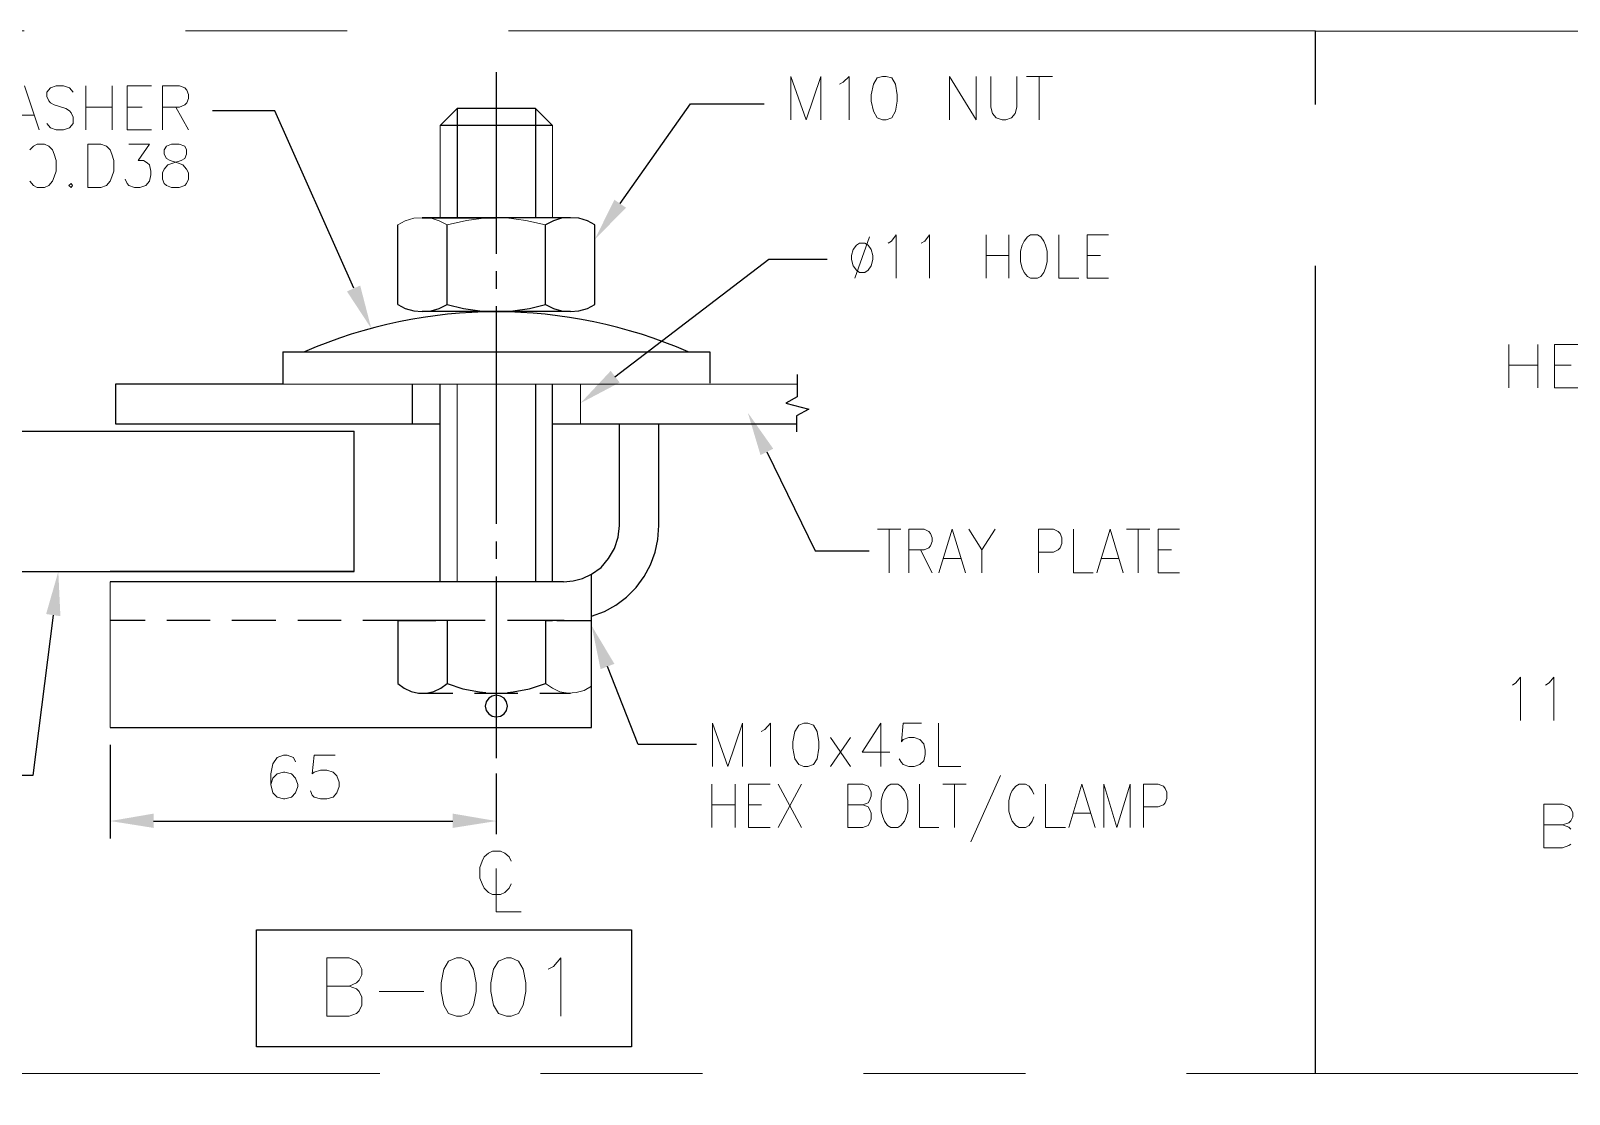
# Model space of a CAD drawing. Header units: inches. Extents: x -15980 to 45789, y -23276 to 2417.
# Drawn here: x -9003 to -8139, y -19007 to -18410 of the extents above; entities that cross this region are included whole.
import ezdxf

# ---------------------------------------------------------------- set-up
doc = ezdxf.new("R2010")
doc.units = ezdxf.units.IN
doc.header["$MEASUREMENT"] = 0
doc.linetypes.add('PHANTOMX2', pattern=[127, 63.5, -12.7, 12.7, -12.7, 12.7, -12.7])
for name, color, linetype, lineweight in [('Color-7-Line_Weight-25', 7, 'Continuous', 25), ('Color-7-Line_Weight-9', 7, 'Continuous', 9), ('HATCH', 130, 'PHANTOMX2', 9), ('TEXT', 2, 'Continuous', 13)]:
    doc.layers.add(name, color=color, linetype=linetype, lineweight=lineweight)
doc.layers.add('dim', color=82, linetype='Continuous')

# ---------------------------------------------------------------- blocks, each defined once
blk = doc.blocks.new('A$C24407c1b')
at = {"layer": 'HATCH', "ltscale": 2}
blk.add_lwpolyline([(0, 177.96), (274.25, 177.96), (274.25, 14), (0, 14)], close=True, dxfattribs=at)
at = {"layer": 'TEXT', "ltscale": 0.5}
for p, q in [((30.5, 128.67), (30.5, 121.83)), ((35.08, 128.67), (35.08, 121.83)), ((37.67, 121.83), (37.67, 128.67)), ((37.67, 128.67), (41.92, 128.67)), ((30.5, 125.42), (35.08, 125.42)), ((37.67, 125.42), (40.33, 125.42)), ((37.67, 121.83), (41.92, 121.83)), ((31.08, 75.08), (31.58, 75.42)), ((31.58, 75.42), (32.33, 76.33)), ((32.33, 76.33), (32.33, 69.5)), ((36.25, 75.08), (36.83, 75.42)), ((36.83, 75.42), (37.58, 76.33)), ((37.58, 76.33), (37.58, 69.5)), ((38.92, 53.08), (39.92, 52.75)), ((39.92, 52.75), (40.25, 52.42)), ((38.92, 49.5), (36, 49.5)), ((39.92, 49.83), (38.92, 49.5)), ((40.25, 50.08), (39.92, 49.83))]:
    blk.add_line(p, q, dxfattribs=at)
blk.add_lwpolyline([(36, 53.08), (38.92, 53.08), (39.92, 53.42), (40.25, 53.75), (40.58, 54.33), (40.58, 55), (40.25, 55.67), (39.92, 56), (38.92, 56.33), (36, 56.33), (36, 49.5)], dxfattribs=at)
blk = doc.blocks.new('A$C47e84c82')
at = {"layer": 'HATCH', "ltscale": 2}
blk.add_lwpolyline([(0, 248.05), (548.5, 248.05), (548.5, 84.13), (0, 84.13)], close=True, dxfattribs=at)
blk = doc.blocks.new('A$C09070cdc')
at = {"layer": 'dim'}
for points in [[(165.83, 167.38), (164, 168.63), (160.92, 162.38)], [(124, 155.13), (121.92, 154.21), (125.75, 148.38)], [(164.83, 139.88), (163.42, 141.71), (158.67, 136.63)], [(187, 128.46), (189, 129.46), (185, 135.13)], [(74.58, 103.46), (76.83, 103.13), (76.5, 110.13)], [(161.83, 94.79), (164, 95.63), (160.42, 101.63)], [(91.5, 72.07), (91.5, 69.82), (84.67, 70.9)], [(138.58, 72.07), (138.58, 69.82), (145.42, 70.9)]]:
    blk.add_hatch(color=256, dxfattribs=at).paths.add_polyline_path(points)
at = {"layer": 'Color-7-Line_Weight-25', "linetype": 'Continuous'}
for p, q in [((145.42, 188.71), (145.42, 160.13)), ((139.25, 182.96), (136.58, 180.29)), ((151.58, 182.96), (139.25, 182.96)), ((139.25, 182.96), (139.25, 165.79)), ((151.58, 182.96), (151.58, 165.79)), ((154.25, 180.29), (136.58, 180.29)), ((129.92, 152.13), (129.92, 164.71)), ((157.08, 165.79), (133.75, 165.79)), ((133.75, 165.79), (145.42, 165.79)), ((137.67, 152.13), (137.67, 164.71)), ((154.42, 165.29), (153.17, 164.71)), ((153.17, 152.13), (153.17, 164.71)), ((155.67, 165.71), (154.42, 165.29)), ((157.08, 165.79), (155.67, 165.71)), ((158.42, 165.71), (157.08, 165.79)), ((159.75, 165.29), (158.42, 165.71)), ((160.92, 164.71), (159.75, 165.29)), ((160.92, 152.13), (160.92, 164.71)), ((145.42, 157.38), (145.42, 154.63)), ((129.92, 152.13), (131.08, 151.54)), ((131.08, 151.54), (132.42, 151.13)), ((132.42, 151.13), (133.75, 151.04)), ((133.75, 151.04), (135.17, 151.13)), ((157.08, 151.04), (133.75, 151.04)), ((135.17, 151.13), (136.42, 151.54)), ((136.42, 151.54), (137.67, 152.13)), ((137.67, 152.13), (140.25, 151.54)), ((140.25, 151.54), (142.83, 151.13)), ((142.83, 151.13), (145.42, 151.04)), ((145.42, 151.88), (145.42, 117.63)), ((145.42, 151.04), (148, 151.13)), ((148, 151.13), (150.67, 151.54)), ((150.67, 151.54), (153.17, 152.13)), ((153.17, 152.13), (154.42, 151.54)), ((154.42, 151.54), (155.67, 151.13)), ((155.67, 151.13), (157.08, 151.04)), ((157.08, 151.04), (158.42, 151.13)), ((158.42, 151.13), (159.75, 151.54)), ((159.75, 151.54), (160.92, 152.13)), ((111.83, 144.71), (179, 144.71)), ((111.83, 144.71), (111.83, 139.63)), ((179, 144.71), (179, 139.79)), ((192.75, 141.13), (192.75, 137.63)), ((111.83, 139.63), (85.5, 139.63)), ((85.5, 139.63), (85.5, 133.38)), ((132.17, 139.63), (132.17, 133.38)), ((136.58, 108.54), (136.58, 139.63)), ((151.58, 139.63), (151.58, 108.54)), ((154.25, 108.54), (154.25, 139.63)), ((192.75, 137.63), (191, 136.63)), ((191, 136.63), (194.58, 135.71)), ((194.58, 135.71), (192.67, 134.63)), ((85.5, 133.38), (136.58, 133.38)), ((154.25, 133.38), (192.67, 133.38)), ((164.83, 117.38), (164.83, 133.38)), ((171, 117.38), (171, 133.38)), ((192.67, 134.63), (192.67, 132.13)), ((56, 132.21), (123.08, 132.21)), ((123.08, 110.13), (123.08, 132.21)), ((164.58, 115.54), (164.83, 117.38)), ((170.83, 115.21), (171, 117.38)), ((145.42, 114.88), (145.42, 112.13)), ((163.08, 112.21), (164, 113.79)), ((164, 113.79), (164.58, 115.54)), ((170.42, 113.21), (170.83, 115.21)), ((161.92, 110.79), (163.08, 112.21)), ((169.67, 111.21), (170.42, 113.21)), ((56, 110.13), (123.08, 110.13)), ((123.08, 110.13), (84.67, 110.13)), ((145.42, 109.38), (145.42, 80.79)), ((157.5, 108.71), (159, 109.04)), ((159, 109.04), (160.42, 109.71)), ((160.42, 109.71), (161.92, 110.79)), ((160.42, 85.63), (160.42, 109.71)), ((167.42, 107.63), (168.67, 109.38)), ((168.67, 109.38), (169.67, 111.21)), ((156, 108.54), (84.67, 108.54)), ((156, 108.54), (157.5, 108.71)), ((165.92, 106.13), (167.42, 107.63)), ((162.42, 103.88), (164.25, 104.88)), ((164.25, 104.88), (165.92, 106.13)), ((90.17, 102.46), (84.67, 102.46)), ((100.42, 102.46), (93.58, 102.46)), ((110.75, 102.46), (103.83, 102.46)), ((121, 102.46), (114.17, 102.46)), ((129.92, 102.46), (124.42, 102.46)), ((129.92, 102.46), (129.92, 92.54)), ((136.58, 102.46), (129.92, 102.46)), ((129.92, 102.46), (135.92, 102.46)), ((137.67, 102.46), (136.58, 102.46)), ((137.67, 102.46), (137.67, 92.54)), ((143.67, 102.46), (137.67, 102.46)), ((153.17, 102.46), (147.17, 102.46)), ((153.17, 102.46), (153.17, 92.54)), ((156.08, 102.46), (153.17, 102.46)), ((153.17, 102.46), (154.25, 102.46)), ((154.92, 102.46), (160.42, 102.46)), ((160.42, 103.13), (162.42, 103.88)), ((129.92, 92.54), (130.92, 91.79)), ((136.67, 91.79), (137.67, 92.54)), ((137.67, 92.54), (140.17, 91.71)), ((150.67, 91.71), (153.17, 92.54)), ((130.92, 91.79), (132, 91.29)), ((132, 91.29), (133.17, 91.04)), ((133.17, 91.04), (134.42, 91.04)), ((133.75, 91.04), (138.58, 91.04)), ((134.42, 91.04), (135.58, 91.29)), ((135.58, 91.29), (136.67, 91.79)), ((140.17, 91.71), (142.75, 91.21)), ((142, 91.04), (148.83, 91.04)), ((142.75, 91.21), (143.75, 91.13)), ((143.83, 89.63), (143.67, 88.96)), ((144.25, 90.21), (143.83, 89.63)), ((144.75, 90.54), (144.25, 90.21)), ((145.42, 90.71), (144.75, 90.54)), ((146.08, 90.54), (145.42, 90.71)), ((146.67, 90.21), (146.08, 90.54)), ((147, 89.63), (146.67, 90.21)), ((147.17, 88.96), (147, 89.63)), ((147.17, 91.13), (148.08, 91.21)), ((148.08, 91.21), (150.67, 91.71)), ((152.25, 91.04), (157.08, 91.04)), ((143.67, 88.96), (143.83, 88.29)), ((143.83, 88.29), (144.25, 87.79)), ((144.25, 87.79), (144.75, 87.38)), ((144.75, 87.38), (145.42, 87.29)), ((145.42, 87.29), (146.08, 87.38)), ((146.08, 87.38), (146.67, 87.79)), ((146.67, 87.79), (147, 88.29)), ((147, 88.29), (147.17, 88.96)), ((84.67, 85.63), (160.42, 85.63)), ((145.42, 78.38), (145.42, 68.83))]:
    blk.add_line(p, q, dxfattribs=at)
blk.add_arc((145.42, 75.5), 75.5, 66.449, 113.551, dxfattribs=at)
at = {"layer": 'Color-7-Line_Weight-9', "linetype": 'Continuous'}
for p, q in [((136.58, 165.79), (136.58, 180.29)), ((145.42, 165.79), (157.08, 165.79)), ((192.75, 139.63), (111.83, 139.63)), ((139.25, 139.63), (139.25, 108.54)), ((158.67, 139.63), (158.67, 133.38))]:
    blk.add_line(p, q, dxfattribs=at)
for points in [[(154.25, 165.79), (154.25, 180.29), (151.58, 182.96)], [(153.17, 164.71), (150.08, 165.38), (147, 165.79), (143.83, 165.79), (140.75, 165.38), (137.67, 164.71), (136.42, 165.29), (135.17, 165.71), (133.75, 165.79), (132.42, 165.71), (131.08, 165.29), (129.92, 164.71)], [(84.67, 108.54), (84.67, 102.46), (84.67, 85.63)], [(160.42, 92.13), (159.25, 91.46), (158, 91.13), (156.75, 91.04), (155.42, 91.21), (154.25, 91.79), (153.17, 92.54)]]:
    blk.add_lwpolyline(points, dxfattribs=at)
at = {"layer": 'dim'}
for p, q in [((110.58, 182.63), (100.75, 182.63)), ((123, 154.71), (110.58, 182.63)), ((164.92, 168.04), (176, 183.71)), ((176, 183.71), (187.58, 183.71)), ((164.08, 140.79), (188.33, 159.29)), ((188.33, 159.29), (197.5, 159.29)), ((188, 128.96), (195.58, 113.38)), ((195.58, 113.38), (204.08, 113.38)), ((75.67, 103.29), (72.5, 78.04)), ((84.67, 82.88), (84.67, 68.15)), ((72.5, 78.04), (65.58, 78.04)), ((91.5, 70.9), (138.58, 70.9))]:
    blk.add_line(p, q, dxfattribs=at)
blk.add_lwpolyline([(176.92, 82.96), (167.75, 82.96), (162.92, 95.21)], dxfattribs=at)
blk.add_lwpolyline([(107.67, 35.36), (107.67, 53.78), (166.67, 53.78), (166.67, 35.36)], close=True, dxfattribs=at)
at = {"layer": 'HATCH', "ltscale": 2}
blk.add_lwpolyline([(0, 31.21), (274.33, 31.21), (274.33, 195.21), (0, 195.21)], close=True, dxfattribs=at)
at = {"layer": 'TEXT', "ltscale": 0.5}
for p, q in [((71.17, 186.54), (73.5, 179.63)), ((76.17, 186.54), (75.25, 186.21)), ((77.33, 186.54), (76.17, 186.54)), ((78.25, 186.21), (77.33, 186.54)), ((80.83, 186.54), (80.83, 179.63)), ((85, 186.54), (85, 179.63)), ((87.33, 179.63), (87.33, 186.54)), ((87.33, 186.54), (91.17, 186.54)), ((92.92, 179.63), (92.92, 186.54)), ((92.92, 186.54), (95.58, 186.54)), ((95.58, 186.54), (96.42, 186.21)), ((199.42, 186.79), (200, 187.13)), ((200, 187.13), (200.92, 188.04)), ((200.92, 188.04), (200.92, 181.21)), ((204.75, 186.79), (204.42, 185.13)), ((205.33, 187.79), (204.75, 186.79)), ((206.17, 188.04), (205.33, 187.79)), ((206.75, 188.04), (206.17, 188.04)), ((207.67, 187.79), (206.75, 188.04)), ((208.25, 186.79), (207.67, 187.79)), ((208.5, 185.13), (208.25, 186.79)), ((216.75, 181.21), (216.75, 188.04)), ((216.75, 188.04), (220.92, 181.21)), ((220.92, 181.21), (220.92, 188.04)), ((223.25, 188.04), (223.25, 183.21)), ((227.33, 183.21), (227.33, 188.04)), ((228.83, 188.04), (232.92, 188.04)), ((230.83, 188.04), (230.83, 181.21)), ((75.25, 186.21), (74.67, 185.54)), ((74.67, 185.54), (74.67, 184.88)), ((74.67, 184.88), (75, 184.21)), ((75, 184.21), (75.25, 183.88)), ((78.83, 185.54), (78.25, 186.21)), ((96.42, 186.21), (96.75, 185.88)), ((96.75, 185.88), (97, 185.21)), ((97, 184.54), (96.75, 183.88)), ((97, 185.21), (97, 184.54)), ((204.42, 185.13), (204.42, 184.13)), ((204.42, 184.13), (204.75, 182.54)), ((208.25, 182.54), (208.5, 184.13)), ((208.5, 184.13), (208.5, 185.13)), ((69.67, 181.96), (72.67, 181.96)), ((75.25, 183.88), (75.83, 183.54)), ((75.83, 183.54), (77.67, 182.96)), ((77.67, 182.96), (78.25, 182.63)), ((78.25, 182.63), (78.5, 182.29)), ((78.5, 182.29), (78.83, 181.63)), ((78.83, 181.63), (78.83, 180.63)), ((80.83, 183.21), (85, 183.21)), ((87.33, 183.21), (89.67, 183.21)), ((95.58, 183.21), (92.92, 183.21)), ((95, 183.21), (97, 179.63)), ((96.42, 183.54), (95.58, 183.21)), ((96.75, 183.88), (96.42, 183.54)), ((204.75, 182.54), (205.33, 181.54)), ((207.67, 181.54), (208.25, 182.54)), ((223.25, 183.21), (223.5, 182.21)), ((223.5, 182.21), (224.08, 181.54)), ((226.5, 181.54), (227.08, 182.21)), ((227.08, 182.21), (227.33, 183.21)), ((75.25, 179.96), (74.67, 180.63)), ((76.17, 179.63), (75.25, 179.96)), ((77.33, 179.63), (76.17, 179.63)), ((78.25, 179.96), (77.33, 179.63)), ((78.83, 180.63), (78.25, 179.96)), ((87.33, 179.63), (91.17, 179.63)), ((205.33, 181.54), (206.17, 181.21)), ((206.17, 181.21), (206.75, 181.21)), ((206.75, 181.21), (207.67, 181.54)), ((224.08, 181.54), (225, 181.21)), ((225, 181.21), (225.58, 181.21)), ((225.58, 181.21), (226.5, 181.54)), ((72.58, 177.04), (72, 176.46)), ((73.17, 177.38), (72.58, 177.04)), ((74.33, 177.38), (73.17, 177.38)), ((75, 177.04), (74.33, 177.38)), ((75.58, 176.46), (75, 177.04)), ((81.17, 170.54), (81.17, 177.38)), ((81.17, 177.38), (83.17, 177.38)), ((83.17, 177.38), (84.08, 177.04)), ((84.08, 177.04), (84.67, 176.46)), ((87.58, 177.38), (90.83, 177.38)), ((90.83, 177.38), (89.08, 174.79)), ((93.5, 177.04), (93.17, 176.46)), ((94.33, 177.38), (93.5, 177.04)), ((95.5, 177.38), (94.33, 177.38)), ((96.42, 177.04), (95.5, 177.38)), ((96.67, 176.46), (96.42, 177.04)), ((75.83, 175.79), (75.58, 176.46)), ((76.17, 174.79), (75.83, 175.79)), ((76.17, 173.13), (76.17, 174.79)), ((84.67, 176.46), (84.92, 175.79)), ((84.92, 175.79), (85.25, 174.79)), ((85.25, 174.79), (85.25, 173.13)), ((89.08, 174.79), (89.92, 174.79)), ((89.92, 174.79), (90.5, 174.46)), ((90.5, 174.46), (90.83, 174.13)), ((93.17, 176.46), (93.17, 175.79)), ((93.17, 175.79), (93.5, 175.13)), ((93.5, 175.13), (94.08, 174.79)), ((93.75, 174.13), (94.67, 174.46)), ((94.08, 174.79), (95.25, 174.46)), ((94.67, 174.46), (95.83, 174.79)), ((95.25, 174.46), (96.08, 174.13)), ((95.83, 174.79), (96.42, 175.13)), ((96.42, 175.13), (96.67, 175.79)), ((96.67, 175.79), (96.67, 176.46)), ((75.58, 171.54), (75.83, 172.21)), ((75.83, 172.21), (76.17, 173.13)), ((84.92, 172.21), (84.67, 171.54)), ((85.25, 173.13), (84.92, 172.21)), ((90.83, 174.13), (91.08, 173.13)), ((91.08, 172.54), (90.83, 171.54)), ((91.08, 173.13), (91.08, 172.54)), ((92.92, 172.88), (93.17, 173.46)), ((92.92, 171.88), (92.92, 172.88)), ((93.17, 173.46), (93.75, 174.13)), ((96.08, 174.13), (96.67, 173.46)), ((96.67, 173.46), (97, 172.88)), ((97, 172.88), (97, 171.88)), ((72, 171.54), (72.58, 170.88)), ((72.58, 170.88), (73.17, 170.54)), ((73.17, 170.54), (74.33, 170.54)), ((74.33, 170.54), (75, 170.88)), ((75, 170.88), (75.58, 171.54)), ((78.5, 171.21), (78.17, 170.88)), ((78.17, 170.88), (78.5, 170.54)), ((78.75, 170.88), (78.5, 171.21)), ((78.5, 170.54), (78.75, 170.88)), ((83.17, 170.54), (81.17, 170.54)), ((84.08, 170.88), (83.17, 170.54)), ((84.67, 171.54), (84.08, 170.88)), ((87.33, 171.21), (87, 171.88)), ((87.58, 170.88), (87.33, 171.21)), ((88.5, 170.54), (87.58, 170.88)), ((89.33, 170.54), (88.5, 170.54)), ((90.25, 170.88), (89.33, 170.54)), ((90.83, 171.54), (90.25, 170.88)), ((93.17, 171.21), (92.92, 171.88)), ((93.5, 170.88), (93.17, 171.21)), ((94.33, 170.54), (93.5, 170.88)), ((95.5, 170.54), (94.33, 170.54)), ((96.42, 170.88), (95.5, 170.54)), ((96.67, 171.21), (96.42, 170.88)), ((97, 171.88), (96.67, 171.21)), ((204.17, 162.79), (201.83, 156.29)), ((207.58, 162.13), (208.33, 163.13)), ((208.33, 163.13), (208.33, 156.29)), ((212.83, 162.13), (213.58, 163.13)), ((213.58, 163.13), (213.58, 156.29)), ((222.5, 163.13), (222.5, 156.29)), ((226.08, 163.13), (226.08, 156.29)), ((229, 162.79), (228.5, 162.13)), ((229.5, 163.13), (229, 162.79)), ((230.58, 163.13), (229.5, 163.13)), ((231.08, 162.79), (230.58, 163.13)), ((231.58, 162.13), (231.08, 162.79)), ((233.92, 163.13), (233.92, 156.29)), ((238.42, 156.29), (238.42, 163.13)), ((238.42, 163.13), (241.75, 163.13)), ((201.58, 160.79), (201.33, 159.88)), ((201.33, 159.88), (201.33, 159.21)), ((202.08, 161.46), (201.58, 160.79)), ((202.58, 161.79), (202.08, 161.46)), ((203.42, 161.79), (202.58, 161.79)), ((203.92, 161.46), (203.42, 161.79)), ((204.42, 160.79), (203.92, 161.46)), ((204.67, 159.88), (204.42, 160.79)), ((204.67, 159.21), (204.67, 159.88)), ((207.08, 161.79), (207.58, 162.13)), ((212.25, 161.79), (212.83, 162.13)), ((222.5, 159.88), (226.08, 159.88)), ((228.17, 161.46), (227.92, 160.54)), ((227.92, 160.54), (227.92, 158.88)), ((228.5, 162.13), (228.17, 161.46)), ((231.83, 161.46), (231.58, 162.13)), ((232.08, 160.54), (231.83, 161.46)), ((232.08, 158.88), (232.08, 160.54)), ((238.42, 159.88), (240.5, 159.88)), ((201.33, 159.21), (201.58, 158.21)), ((201.58, 158.21), (202.08, 157.54)), ((202.08, 157.54), (202.58, 157.21)), ((203.42, 157.21), (203.92, 157.54)), ((203.92, 157.54), (204.42, 158.21)), ((204.42, 158.21), (204.67, 159.21)), ((227.92, 158.88), (228.17, 157.88)), ((228.17, 157.88), (228.5, 157.21)), ((231.58, 157.21), (231.83, 157.88)), ((231.83, 157.88), (232.08, 158.88)), ((202.58, 157.21), (203.42, 157.21)), ((228.5, 157.21), (229, 156.54)), ((229, 156.54), (229.5, 156.29)), ((229.5, 156.29), (230.58, 156.29)), ((230.58, 156.29), (231.08, 156.54)), ((231.08, 156.54), (231.58, 157.21)), ((233.92, 156.29), (237.08, 156.29)), ((238.42, 156.29), (241.75, 156.29)), ((205.42, 116.79), (209.08, 116.79)), ((207.25, 116.79), (207.25, 109.96)), ((210.33, 109.96), (210.33, 116.79)), ((210.33, 116.79), (212.75, 116.79)), ((212.75, 116.79), (213.5, 116.46)), ((213.5, 116.46), (213.75, 116.13)), ((215.08, 109.96), (217.17, 116.79)), ((217.17, 116.79), (219.25, 109.96)), ((219.75, 116.79), (221.83, 113.54)), ((223.92, 116.79), (221.83, 113.54)), ((230.75, 109.96), (230.75, 116.79)), ((230.75, 116.79), (233.08, 116.79)), ((233.08, 116.79), (233.83, 116.46)), ((233.83, 116.46), (234.17, 116.13)), ((236.25, 116.79), (236.25, 109.96)), ((239.92, 109.96), (242, 116.79)), ((242, 116.79), (244.08, 109.96)), ((244.58, 116.79), (248.25, 116.79)), ((246.42, 116.79), (246.42, 109.96)), ((249.58, 109.96), (249.58, 116.79)), ((249.58, 116.79), (252.92, 116.79)), ((213.5, 113.88), (212.75, 113.54)), ((213.75, 114.21), (213.5, 113.88)), ((213.75, 116.13), (214, 115.46)), ((214, 114.88), (213.75, 114.21)), ((214, 115.46), (214, 114.88)), ((234.17, 113.88), (233.83, 113.54)), ((234.17, 116.13), (234.42, 115.46)), ((234.42, 114.54), (234.17, 113.88)), ((234.42, 115.46), (234.42, 114.54)), ((212.75, 113.54), (210.33, 113.54)), ((212.17, 113.54), (214, 109.96)), ((215.83, 112.21), (218.5, 112.21)), ((221.83, 113.54), (221.83, 109.96)), ((233.08, 113.21), (230.75, 113.21)), ((233.83, 113.54), (233.08, 113.21)), ((240.67, 112.21), (243.25, 112.21)), ((249.58, 113.54), (251.67, 113.54)), ((236.25, 109.96), (239.33, 109.96)), ((249.58, 109.96), (252.92, 109.96)), ((179.42, 79.46), (179.42, 86.29)), ((179.42, 86.29), (181.83, 79.46)), ((181.83, 79.46), (184.17, 86.29)), ((184.17, 86.29), (184.17, 79.46)), ((187.08, 84.96), (187.67, 85.29)), ((187.67, 85.29), (188.58, 86.29)), ((188.58, 86.29), (188.58, 79.46)), ((192.42, 84.96), (192.08, 83.38)), ((193, 85.96), (192.42, 84.96)), ((193.83, 86.29), (193, 85.96)), ((194.42, 86.29), (193.83, 86.29)), ((195.33, 85.96), (194.42, 86.29)), ((195.92, 84.96), (195.33, 85.96)), ((196.17, 83.38), (195.92, 84.96)), ((205.92, 86.29), (203, 81.71)), ((205.92, 86.29), (205.92, 79.46)), ((209.42, 86.29), (209.17, 83.38)), ((212.33, 86.29), (209.42, 86.29)), ((215, 86.29), (215, 79.46)), ((192.08, 83.38), (192.08, 82.38)), ((192.08, 82.38), (192.42, 80.71)), ((195.92, 80.71), (196.17, 82.38)), ((196.17, 82.38), (196.17, 83.38)), ((198, 84.04), (201.17, 79.46)), ((201.17, 84.04), (198, 79.46)), ((209.17, 83.38), (209.42, 83.71)), ((209.42, 83.71), (210.33, 84.04)), ((210.33, 84.04), (211.17, 84.04)), ((211.17, 84.04), (212.08, 83.71)), ((212.08, 83.71), (212.67, 83.04)), ((212.67, 83.04), (212.92, 82.04)), ((110.25, 79.9), (109.92, 78.32)), ((110.92, 80.9), (110.25, 79.9)), ((111.92, 81.24), (110.92, 80.9)), ((112.5, 81.24), (111.92, 81.24)), ((113.5, 80.9), (112.5, 81.24)), ((113.83, 80.24), (113.5, 80.9)), ((116.75, 81.24), (116.42, 78.32)), ((120.08, 81.24), (116.75, 81.24)), ((192.42, 80.71), (193, 79.79)), ((195.33, 79.79), (195.92, 80.71)), ((203, 81.71), (207.33, 81.71)), ((209.17, 80.13), (208.83, 80.71)), ((209.42, 79.79), (209.17, 80.13)), ((212.67, 80.38), (212.08, 79.79)), ((212.92, 81.38), (212.67, 80.38)), ((212.92, 82.04), (212.92, 81.38)), ((109.92, 78.32), (109.92, 76.65)), ((110.25, 77.65), (109.92, 76.65)), ((110.92, 78.32), (110.25, 77.65)), ((111.92, 78.57), (110.92, 78.32)), ((112.17, 78.57), (111.92, 78.57)), ((113.17, 78.32), (112.17, 78.57)), ((113.83, 77.65), (113.17, 78.32)), ((114.17, 76.65), (113.83, 77.65)), ((116.42, 78.32), (116.75, 78.57)), ((116.75, 78.57), (117.75, 78.9)), ((117.75, 78.9), (118.75, 78.9)), ((118.75, 78.9), (119.75, 78.57)), ((119.75, 78.57), (120.33, 77.99)), ((120.33, 77.99), (120.67, 76.99)), ((193, 79.79), (193.83, 79.46)), ((193.83, 79.46), (194.42, 79.46)), ((194.42, 79.46), (195.33, 79.79)), ((210.33, 79.46), (209.42, 79.79)), ((211.17, 79.46), (210.33, 79.46)), ((212.08, 79.79), (211.17, 79.46)), ((215, 79.46), (218.5, 79.46)), ((224.75, 78.04), (220.08, 67.63)), ((109.92, 76.65), (110.25, 75.32)), ((110.25, 75.32), (110.92, 74.65)), ((113.17, 74.65), (113.83, 75.32)), ((113.83, 75.32), (114.17, 76.32)), ((114.17, 76.32), (114.17, 76.65)), ((116.42, 74.99), (116.17, 75.65)), ((120.33, 75.32), (119.75, 74.65)), ((120.67, 76.32), (120.33, 75.32)), ((120.67, 76.99), (120.67, 76.32)), ((179.33, 76.71), (179.33, 69.88)), ((183, 76.71), (183, 69.88)), ((185.08, 69.88), (185.08, 76.71)), ((185.08, 76.71), (188.5, 76.71)), ((189.75, 76.71), (193.42, 69.88)), ((193.42, 76.71), (189.75, 69.88)), ((200.75, 69.88), (200.75, 76.71)), ((200.75, 76.71), (203.08, 76.71)), ((203.08, 76.71), (203.92, 76.38)), ((203.92, 76.38), (204.17, 76.04)), ((204.17, 76.04), (204.42, 75.46)), ((204.42, 75.46), (204.42, 74.79)), ((206.25, 75.13), (206, 74.13)), ((206.5, 75.71), (206.25, 75.13)), ((207, 76.38), (206.5, 75.71)), ((207.5, 76.71), (207, 76.38)), ((208.58, 76.71), (207.5, 76.71)), ((209.08, 76.38), (208.58, 76.71)), ((209.67, 75.71), (209.08, 76.38)), ((209.92, 75.13), (209.67, 75.71)), ((210.17, 74.13), (209.92, 75.13)), ((212, 76.71), (212, 69.88)), ((215.67, 76.71), (219.33, 76.71)), ((217.5, 76.71), (217.5, 69.88)), ((226.33, 75.13), (226.08, 74.13)), ((226.58, 75.71), (226.33, 75.13)), ((227.17, 76.38), (226.58, 75.71)), ((227.67, 76.71), (227.17, 76.38)), ((228.67, 76.71), (227.67, 76.71)), ((229.25, 76.38), (228.67, 76.71)), ((229.75, 75.71), (229.25, 76.38)), ((230, 75.13), (229.75, 75.71)), ((231.83, 76.71), (231.83, 69.88)), ((235.5, 69.88), (237.58, 76.71)), ((237.58, 76.71), (239.67, 69.88)), ((241, 69.88), (241, 76.71)), ((241, 76.71), (243.08, 69.88)), ((243.08, 69.88), (245.17, 76.71)), ((245.17, 76.71), (245.17, 69.88)), ((247.25, 69.88), (247.25, 76.71)), ((247.25, 76.71), (249.58, 76.71)), ((249.58, 76.71), (250.42, 76.38)), ((250.42, 76.38), (250.67, 76.04)), ((250.67, 76.04), (250.92, 75.46)), ((250.92, 75.46), (250.92, 74.46)), ((110.92, 74.65), (111.92, 74.4)), ((111.92, 74.4), (112.17, 74.4)), ((112.17, 74.4), (113.17, 74.65)), ((116.75, 74.65), (116.42, 74.99)), ((117.75, 74.4), (116.75, 74.65)), ((118.75, 74.4), (117.75, 74.4)), ((119.75, 74.65), (118.75, 74.4)), ((179.33, 73.46), (183, 73.46)), ((185.08, 73.46), (187.17, 73.46)), ((203.08, 73.46), (200.75, 73.46)), ((203.92, 73.79), (203.08, 73.46)), ((203.08, 73.46), (203.92, 73.13)), ((204.17, 74.13), (203.92, 73.79)), ((203.92, 73.13), (204.17, 72.79)), ((204.42, 74.79), (204.17, 74.13)), ((204.17, 72.79), (204.42, 72.13)), ((206, 74.13), (206, 72.46)), ((210.17, 72.46), (210.17, 74.13)), ((226.08, 74.13), (226.08, 72.46)), ((249.58, 73.13), (247.25, 73.13)), ((250.42, 73.46), (249.58, 73.13)), ((250.67, 73.79), (250.42, 73.46)), ((250.92, 74.46), (250.67, 73.79)), ((203.92, 70.21), (203.08, 69.88)), ((204.17, 70.54), (203.92, 70.21)), ((204.42, 71.21), (204.17, 70.54)), ((204.42, 72.13), (204.42, 71.21)), ((206, 72.46), (206.25, 71.54)), ((206.25, 71.54), (206.5, 70.88)), ((206.5, 70.88), (207, 70.21)), ((207, 70.21), (207.5, 69.88)), ((208.58, 69.88), (209.08, 70.21)), ((209.08, 70.21), (209.67, 70.88)), ((209.67, 70.88), (209.92, 71.54)), ((209.92, 71.54), (210.17, 72.46)), ((226.08, 72.46), (226.33, 71.54)), ((226.33, 71.54), (226.58, 70.88)), ((226.58, 70.88), (227.17, 70.21)), ((227.17, 70.21), (227.67, 69.88)), ((228.67, 69.88), (229.25, 70.21)), ((229.25, 70.21), (229.75, 70.88)), ((229.75, 70.88), (230, 71.54)), ((236.25, 72.13), (238.92, 72.13)), ((185.08, 69.88), (188.5, 69.88)), ((203.08, 69.88), (200.75, 69.88)), ((207.5, 69.88), (208.58, 69.88)), ((212, 69.88), (215.08, 69.88)), ((227.67, 69.88), (228.67, 69.88)), ((231.83, 69.88), (235, 69.88)), ((144.17, 65.85), (143.5, 65.27)), ((144.83, 66.18), (144.17, 65.85)), ((146.08, 66.18), (144.83, 66.18)), ((146.75, 65.85), (146.08, 66.18)), ((147.42, 65.27), (146.75, 65.85)), ((143.17, 64.6), (142.83, 63.6)), ((142.83, 63.6), (142.83, 61.93)), ((143.5, 65.27), (143.17, 64.6)), ((147.75, 64.6), (147.42, 65.27)), ((142.83, 61.93), (143.17, 61.02)), ((143.17, 61.02), (143.5, 60.35)), ((147.42, 60.35), (147.75, 61.02)), ((143.5, 60.35), (144.17, 59.68)), ((144.17, 59.68), (144.83, 59.35)), ((144.83, 59.35), (146.08, 59.35)), ((146.08, 59.35), (146.75, 59.68)), ((146.75, 59.68), (147.42, 60.35)), ((137.92, 48.86), (137.17, 47.61)), ((139.17, 49.36), (137.92, 48.86)), ((139.92, 49.36), (139.17, 49.36)), ((141.08, 48.86), (139.92, 49.36)), ((141.83, 47.61), (141.08, 48.86)), ((145.75, 48.86), (145, 47.61)), ((147, 49.36), (145.75, 48.86)), ((147.75, 49.36), (147, 49.36)), ((148.92, 48.86), (147.75, 49.36)), ((149.67, 47.61), (148.92, 48.86)), ((154.42, 48.03), (155.58, 49.36)), ((155.58, 49.36), (155.58, 40.19)), ((137.17, 47.61), (136.75, 45.44)), ((142.25, 45.44), (141.83, 47.61)), ((145, 47.61), (144.58, 45.44)), ((150.08, 45.44), (149.67, 47.61)), ((153.58, 47.61), (154.42, 48.03)), ((122.25, 44.94), (123.42, 44.53)), ((123.42, 44.53), (123.83, 44.11)), ((123.83, 44.11), (124.25, 43.19)), ((127, 44.11), (134, 44.11)), ((136.75, 45.44), (136.75, 44.11)), ((136.75, 44.11), (137.17, 41.94)), ((141.83, 41.94), (142.25, 44.11)), ((142.25, 44.11), (142.25, 45.44)), ((144.58, 45.44), (144.58, 44.11)), ((144.58, 44.11), (145, 41.94)), ((149.67, 41.94), (150.08, 44.11)), ((150.08, 44.11), (150.08, 45.44)), ((124.25, 41.94), (123.83, 41.03)), ((124.25, 43.19), (124.25, 41.94)), ((137.17, 41.94), (137.92, 40.61)), ((141.08, 40.61), (141.83, 41.94)), ((145, 41.94), (145.75, 40.61)), ((148.92, 40.61), (149.67, 41.94)), ((122.25, 40.19), (118.75, 40.19)), ((123.42, 40.61), (122.25, 40.19)), ((123.83, 41.03), (123.42, 40.61)), ((137.92, 40.61), (139.17, 40.19)), ((139.17, 40.19), (139.92, 40.19)), ((139.92, 40.19), (141.08, 40.61)), ((145.75, 40.61), (147, 40.19)), ((147, 40.19), (147.75, 40.19)), ((147.75, 40.19), (148.92, 40.61))]:
    blk.add_line(p, q, dxfattribs=at)
for points in [[(196.5, 181.21), (196.5, 188.04), (194.17, 181.21), (191.75, 188.04), (191.75, 181.21)], [(149.33, 56.6), (145.42, 56.6), (145.42, 63.43)], [(118.75, 44.94), (122.25, 44.94), (123.42, 45.44), (123.83, 45.86), (124.25, 46.69), (124.25, 47.61), (123.83, 48.44), (123.42, 48.86), (122.25, 49.36), (118.75, 49.36), (118.75, 40.19)]]:
    blk.add_lwpolyline(points, dxfattribs=at)

msp = doc.modelspace()

# ---------------------------------------------------------------- block references
at = {"xscale": 3.571428571428572, "yscale": 3.571428571428572, "zscale": 3.571428571428572}
for name, p in [('A$C09070cdc', (-9260.894, -19106.805)), ('A$C24407c1b', (-8281.43, -19045.346)), ('A$C47e84c82', (-9260.596, -19881.234))]:
    msp.add_blockref(name, p, dxfattribs=at)

doc.saveas('drawing.dxf')
